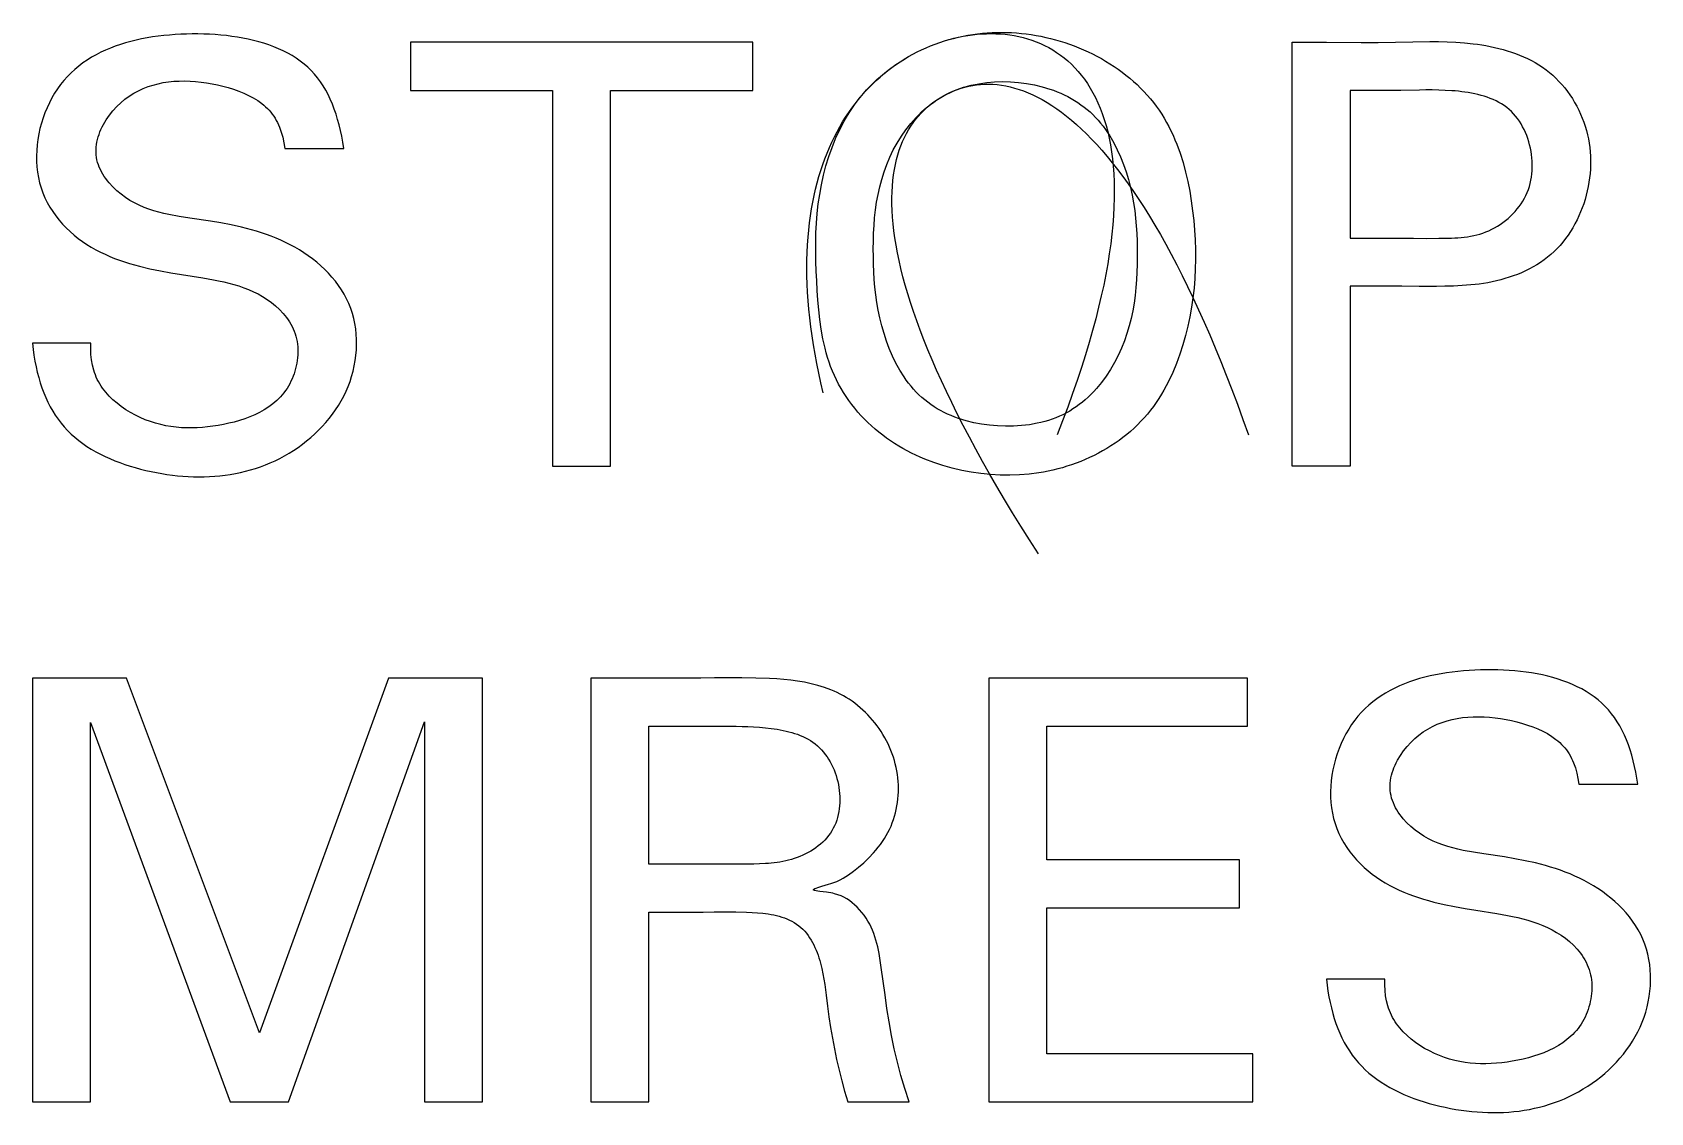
# Model space of a CAD drawing. Extents: x 430 to 1632, y -19 to 271.
# Drawn here: x 1230.46 to 1238.09, y 152.25 to 157.35 of the extents above; entities that cross this region are included whole.
import ezdxf

# ---------------------------------------------------------------- set-up
doc = ezdxf.new("R2010")
doc.units = 0
doc.header["$LTSCALE"] = 5
doc.header["$MEASUREMENT"] = 0
doc.layers.get('0').update_dxf_attribs({"linetype": 'CONTINUOUS'})

msp = doc.modelspace()

# ---------------------------------------------------------------- linework, layer by layer
at = {"linetype": 'Continuous'}
for p, q in [((1232.2402, 157.3024), (1232.2402, 157.0756)), ((1233.8547, 157.3024), (1232.2402, 157.3024)), ((1233.8547, 157.0756), (1233.8547, 157.3024)), ((1234.5897, 157.2348), (1234.6101, 157.2462)), ((1234.6725, 157.2765), (1234.6937, 157.2855)), ((1236.399, 155.3024), (1236.399, 157.3024)), ((1232.2402, 157.0756), (1232.9107, 157.0756)), ((1232.9107, 157.0756), (1232.9107, 155.3024)), ((1233.1842, 155.3024), (1233.1842, 157.0756)), ((1233.1842, 157.0756), (1233.8547, 157.0756)), ((1236.6726, 157.0756), (1236.6726, 156.3782)), ((1231.6477, 156.802), (1231.9256, 156.802)), ((1236.6726, 156.3782), (1236.7921, 156.3784)), ((1236.6726, 156.1514), (1236.6726, 155.3024)), ((1230.7321, 155.8821), (1230.4571, 155.8821)), ((1232.9107, 155.3024), (1233.1842, 155.3024)), ((1236.6726, 155.3024), (1236.399, 155.3024)), ((1230.4571, 154.3024), (1230.4571, 152.3024)), ((1230.9008, 154.3024), (1230.4571, 154.3024)), ((1231.5287, 152.6284), (1230.9008, 154.3024)), ((1232.1368, 154.3024), (1231.5287, 152.6284)), ((1232.5804, 154.3024), (1232.1368, 154.3024)), ((1232.5804, 152.3024), (1232.5804, 154.3024)), ((1233.0907, 154.3024), (1233.0907, 152.3024)), ((1233.1556, 154.3023), (1233.0907, 154.3024)), ((1233.4153, 154.3017), (1233.1556, 154.3023)), ((1234.9688, 154.3024), (1234.9688, 152.3024)), ((1236.1878, 154.3024), (1234.9688, 154.3024)), ((1236.1878, 154.0756), (1236.1878, 154.3024)), ((1230.7307, 152.3024), (1230.7307, 154.0926)), ((1230.7307, 154.0926), (1231.3898, 152.3024)), ((1231.6648, 152.3024), (1232.3069, 154.0954)), ((1232.3069, 154.0954), (1232.3069, 152.3024)), ((1233.3643, 153.425), (1233.3643, 154.0756)), ((1233.3643, 154.0756), (1233.5294, 154.0755)), ((1235.2424, 153.4448), (1235.2424, 154.0756)), ((1235.2424, 154.0756), (1236.1878, 154.0756)), ((1237.7512, 153.802), (1238.029, 153.802)), ((1236.1509, 153.4448), (1235.2424, 153.4448)), ((1236.1509, 153.218), (1236.1509, 153.4448)), ((1233.3643, 152.3024), (1233.3643, 153.1982)), ((1233.3643, 153.1982), (1233.5182, 153.198)), ((1235.2424, 152.5292), (1235.2424, 153.218)), ((1235.2424, 153.218), (1236.1509, 153.218)), ((1236.8356, 152.8821), (1236.5606, 152.8821)), ((1236.2133, 152.5292), (1235.2424, 152.5292)), ((1236.2133, 152.3024), (1236.2133, 152.5292)), ((1230.4571, 152.3024), (1230.7307, 152.3024)), ((1231.3898, 152.3024), (1231.6648, 152.3024)), ((1232.3069, 152.3024), (1232.5804, 152.3024)), ((1233.0907, 152.3024), (1233.3643, 152.3024)), ((1234.3026, 152.3038), (1234.5932, 152.3038)), ((1234.9688, 152.3024), (1236.2133, 152.3024))]:
    msp.add_line(p, q, dxfattribs=at)
for points in [[(1231.9256, 156.802), (1231.9211, 156.8308), (1231.916, 156.8588), (1231.9103, 156.8861), (1231.904, 156.9127), (1231.897, 156.9385), (1231.8894, 156.9635), (1231.8811, 156.9877), (1231.8721, 157.0111), (1231.8624, 157.0337), (1231.8519, 157.0555), (1231.8407, 157.0765), (1231.8286, 157.0967), (1231.8158, 157.116), (1231.8021, 157.1345), (1231.7875, 157.1521), (1231.7721, 157.1688), (1231.7558, 157.1847), (1231.7386, 157.1997), (1231.7205, 157.2138), (1231.7016, 157.2271), (1231.6819, 157.2395), (1231.6614, 157.2512), (1231.6403, 157.262), (1231.6185, 157.2721), (1231.596, 157.2814), (1231.573, 157.29), (1231.5494, 157.2978), (1231.5253, 157.3049), (1231.5007, 157.3114), (1231.4757, 157.3172), (1231.4504, 157.3223), (1231.4246, 157.3267), (1231.3986, 157.3306), (1231.3723, 157.3339), (1231.3458, 157.3365), (1231.3191, 157.3386), (1231.2922, 157.3402), (1231.2652, 157.3412), (1231.2382, 157.3417), (1231.2111, 157.3417), (1231.1841, 157.3412), (1231.1571, 157.3402), (1231.1302, 157.3387), (1231.1034, 157.3368), (1231.0767, 157.3343), (1231.0502, 157.3312), (1231.0239, 157.3276), (1230.9979, 157.3233), (1230.9721, 157.3185), (1230.9467, 157.313), (1230.9215, 157.3069), (1230.8968, 157.3001), (1230.8724, 157.2926), (1230.8484, 157.2843), (1230.825, 157.2754), (1230.802, 157.2657), (1230.7795, 157.2552), (1230.7576, 157.2439), (1230.7362, 157.2318), (1230.7155, 157.2189), (1230.6955, 157.2051), (1230.6761, 157.1905), (1230.6574, 157.1749), (1230.6395, 157.1585), (1230.6223, 157.141), (1230.6059, 157.1227), (1230.5904, 157.1034), (1230.5758, 157.0831), (1230.562, 157.0619), (1230.5492, 157.0399), (1230.5373, 157.0172), (1230.5264, 156.9939), (1230.5165, 156.97), (1230.5076, 156.9455), (1230.4998, 156.9207), (1230.493, 156.8954), (1230.4874, 156.8699), (1230.4829, 156.8442), (1230.4796, 156.8184), (1230.4774, 156.7925), (1230.4765, 156.7666), (1230.4768, 156.7408), (1230.4784, 156.7152), (1230.4813, 156.6898), (1230.4855, 156.6647), (1230.4911, 156.6401), (1230.4981, 156.6158), (1230.5064, 156.5922), (1230.5162, 156.5691), (1230.5273, 156.5467), (1230.5396, 156.5249), (1230.5531, 156.5038), (1230.5676, 156.4834), (1230.5832, 156.4637), (1230.5997, 156.4448), (1230.6171, 156.4267), (1230.6352, 156.4094), (1230.654, 156.393), (1230.6735, 156.3774), (1230.6934, 156.3627), (1230.7139, 156.3489), (1230.7347, 156.336), (1230.756, 156.3239), (1230.7777, 156.3126), (1230.7998, 156.3021), (1230.8222, 156.2922), (1230.845, 156.2831), (1230.8681, 156.2745), (1230.8914, 156.2666), (1230.9151, 156.2592), (1230.9389, 156.2523), (1230.963, 156.2459), (1231.0118, 156.2343), (1231.0611, 156.2242), (1231.1109, 156.2151), (1231.161, 156.2068), (1231.2612, 156.191), (1231.3108, 156.1823), (1231.3353, 156.1774), (1231.3597, 156.1721), (1231.3838, 156.1663), (1231.4077, 156.1598), (1231.4312, 156.1526), (1231.4544, 156.1446), (1231.4772, 156.1357), (1231.4996, 156.1258), (1231.5215, 156.1149), (1231.543, 156.1028), (1231.564, 156.0894), (1231.5843, 156.0748), (1231.6039, 156.0588), (1231.6225, 156.0416), (1231.6398, 156.0233), (1231.6479, 156.0137), (1231.6557, 156.0038), (1231.663, 155.9936), (1231.6698, 155.9831), (1231.6762, 155.9724), (1231.6821, 155.9614), (1231.6875, 155.9502), (1231.6923, 155.9387), (1231.6965, 155.927), (1231.7, 155.9151), (1231.703, 155.9029), (1231.7054, 155.8906), (1231.7072, 155.8781), (1231.7085, 155.8655), (1231.7091, 155.8528), (1231.7092, 155.84), (1231.7088, 155.8272), (1231.7078, 155.8143), (1231.7064, 155.8015), (1231.7043, 155.7888), (1231.7018, 155.7761), (1231.6988, 155.7635), (1231.6953, 155.751), (1231.6914, 155.7387), (1231.6869, 155.7266), (1231.6821, 155.7146), (1231.6767, 155.703), (1231.6709, 155.6916), (1231.6648, 155.6804), (1231.6581, 155.6697), (1231.6511, 155.6592), (1231.6437, 155.6492), (1231.6359, 155.6395), (1231.6278, 155.6302), (1231.6192, 155.6212), (1231.6104, 155.6126), (1231.5917, 155.5965), (1231.5719, 155.5817), (1231.5509, 155.5682), (1231.5291, 155.556), (1231.5064, 155.5448), (1231.483, 155.5348), (1231.459, 155.5259), (1231.4345, 155.5179), (1231.4096, 155.5108), (1231.3845, 155.5047), (1231.3592, 155.4993), (1231.334, 155.4947), (1231.3088, 155.4907), (1231.2837, 155.4875), (1231.2588, 155.4851), (1231.2339, 155.4834), (1231.2091, 155.4827), (1231.1844, 155.4828), (1231.1599, 155.4839), (1231.1354, 155.4859), (1231.1109, 155.489), (1231.0866, 155.4932), (1231.0623, 155.4985), (1231.0381, 155.505), (1231.0139, 155.5127), (1230.9899, 155.5216), (1230.9662, 155.5317), (1230.9428, 155.543), (1230.92, 155.5554), (1230.898, 155.5689)], [(1234.6101, 157.2461), (1234.6306, 157.2569), (1234.6515, 157.267), (1234.6725, 157.2765), (1234.6937, 157.2855), (1234.7152, 157.2938), (1234.7368, 157.3016), (1234.7586, 157.3088), (1234.7805, 157.3154), (1234.8027, 157.3214), (1234.8249, 157.3268), (1234.8473, 157.3316), (1234.8698, 157.3359), (1234.8924, 157.3395), (1234.9151, 157.3426), (1234.9379, 157.3451), (1234.9608, 157.3471), (1234.9837, 157.3484), (1235.0067, 157.3492), (1235.0297, 157.3494), (1235.0527, 157.3491), (1235.0758, 157.3481), (1235.0988, 157.3467), (1235.1219, 157.3446), (1235.1449, 157.342), (1235.1679, 157.3388), (1235.1908, 157.335), (1235.2137, 157.3307), (1235.2366, 157.3259), (1235.2593, 157.3205), (1235.282, 157.3145), (1235.3045, 157.3079), (1235.3269, 157.3009), (1235.3492, 157.2933), (1235.3713, 157.2851), (1235.3932, 157.2764), (1235.4149, 157.2672), (1235.4363, 157.2575), (1235.4575, 157.2473), (1235.4784, 157.2366), (1235.499, 157.2253), (1235.5193, 157.2136), (1235.5392, 157.2014), (1235.5588, 157.1887), (1235.578, 157.1755), (1235.5969, 157.1618), (1235.6152, 157.1477), (1235.6332, 157.1331), (1235.6506, 157.1181), (1235.6676, 157.1026), (1235.6841, 157.0867), (1235.7001, 157.0703), (1235.7155, 157.0535), (1235.7303, 157.0363), (1235.7445, 157.0186), (1235.7582, 157.0005), (1235.7712, 156.982), (1235.7836, 156.9632), (1235.7954, 156.9439), (1235.8067, 156.9243), (1235.8174, 156.9044), (1235.8275, 156.8842), (1235.8371, 156.8636), (1235.8462, 156.8428), (1235.8548, 156.8217), (1235.8705, 156.7787), (1235.8844, 156.7349), (1235.8965, 156.6904), (1235.9069, 156.6453), (1235.9159, 156.5997), (1235.9234, 156.5538), (1235.9295, 156.5078), (1235.9345, 156.4617), (1235.9384, 156.4157), (1235.9411, 156.3697), (1235.9426, 156.324), (1235.943, 156.2783), (1235.942, 156.2328), (1235.9397, 156.1874), (1235.9361, 156.1421), (1235.9311, 156.0971), (1235.9246, 156.0522), (1235.9167, 156.0074), (1235.9072, 155.9629), (1235.8962, 155.9185), (1235.8836, 155.8743), (1235.8693, 155.8305), (1235.8532, 155.787), (1235.8354, 155.7443), (1235.8156, 155.7025), (1235.805, 155.6819), (1235.7939, 155.6617), (1235.7823, 155.6418), (1235.7701, 155.6223), (1235.7574, 155.6031), (1235.7442, 155.5844), (1235.7304, 155.5661), (1235.7161, 155.5483), (1235.7012, 155.5309), (1235.6857, 155.5141), (1235.6697, 155.4977), (1235.6531, 155.4819), (1235.6361, 155.4666), (1235.6186, 155.4518), (1235.6007, 155.4375), (1235.5823, 155.4238), (1235.5635, 155.4106), (1235.5444, 155.3979), (1235.5248, 155.3858), (1235.505, 155.3742), (1235.4848, 155.3632), (1235.4644, 155.3527), (1235.4437, 155.3428), (1235.4227, 155.3335), (1235.4016, 155.3247), (1235.3802, 155.3165), (1235.3587, 155.3089), (1235.337, 155.3018), (1235.3151, 155.2953), (1235.2931, 155.2894), (1235.2709, 155.284), (1235.2487, 155.2792), (1235.2263, 155.2749), (1235.2039, 155.2712), (1235.1587, 155.2654), (1235.1133, 155.2617), (1235.0677, 155.2601), (1235.022, 155.2606), (1234.9764, 155.2631), (1234.9309, 155.2676), (1234.8856, 155.2741), (1234.8406, 155.2826), (1234.796, 155.293), (1234.7519, 155.3053), (1234.7084, 155.3195), (1234.6657, 155.3357), (1234.6447, 155.3446), (1234.6239, 155.354), (1234.6033, 155.3639), (1234.583, 155.3743), (1234.563, 155.3852), (1234.5433, 155.3967), (1234.5239, 155.4087), (1234.5048, 155.4213)], [(1234.7585, 157.3087), (1234.7804, 157.3152), (1234.8024, 157.321), (1234.8245, 157.3262), (1234.8466, 157.3308), (1234.8688, 157.3346), (1234.891, 157.3378), (1234.9132, 157.3403), (1234.9354, 157.3421), (1234.9575, 157.3432), (1234.9796, 157.3435), (1235.0016, 157.3432), (1235.0234, 157.342), (1235.0452, 157.3402), (1235.0668, 157.3375), (1235.0882, 157.3341), (1235.1094, 157.3299), (1235.1304, 157.3249), (1235.1511, 157.3191), (1235.1716, 157.3125), (1235.1919, 157.305), (1235.2118, 157.2967), (1235.2314, 157.2876), (1235.2506, 157.2776), (1235.2695, 157.2667), (1235.2879, 157.2549), (1235.306, 157.2423), (1235.3236, 157.2287), (1235.3408, 157.2143), (1235.3575, 157.1989), (1235.3737, 157.1826), (1235.3894, 157.1653), (1235.4045, 157.1471), (1235.4191, 157.128), (1235.4331, 157.1078), (1235.4465, 157.0867), (1235.4592, 157.0645), (1235.4713, 157.0414), (1235.4827, 157.0173), (1235.4935, 156.9921), (1235.5035, 156.9659), (1235.5127, 156.9386), (1235.5213, 156.9103), (1235.529, 156.8809), (1235.5359, 156.8504), (1235.542, 156.8189), (1235.5473, 156.7862), (1235.5517, 156.7524), (1235.5552, 156.7175), (1235.5578, 156.6815), (1235.5595, 156.6444), (1235.5602, 156.606), (1235.5599, 156.5666), (1235.5586, 156.5259), (1235.5563, 156.4841), (1235.553, 156.441), (1235.5486, 156.3968), (1235.5432, 156.3513), (1235.5366, 156.3047), (1235.5289, 156.2567), (1235.52, 156.2076), (1235.51, 156.1572), (1235.4988, 156.1055), (1235.4863, 156.0525), (1235.4727, 155.9983), (1235.4577, 155.9427), (1235.4415, 155.8859), (1235.424, 155.8277), (1235.4052, 155.7682), (1235.385, 155.7073), (1235.3635, 155.6451), (1235.3405, 155.5815), (1235.3162, 155.5166), (1235.2904, 155.4503)], [(1234.1872, 155.6492), (1234.1762, 155.6956), (1234.1662, 155.7413), (1234.157, 155.7864), (1234.1486, 155.8308), (1234.1411, 155.8745), (1234.1345, 155.9176), (1234.1287, 155.9599), (1234.1236, 156.0017), (1234.1194, 156.0427), (1234.116, 156.0831), (1234.1133, 156.1228), (1234.1114, 156.1618), (1234.1103, 156.2002), (1234.1099, 156.238), (1234.1102, 156.275), (1234.1113, 156.3114), (1234.113, 156.3472), (1234.1155, 156.3823), (1234.1186, 156.4168), (1234.1224, 156.4506), (1234.1269, 156.4837), (1234.132, 156.5162), (1234.1378, 156.5481), (1234.1442, 156.5793), (1234.1512, 156.6099), (1234.1588, 156.6398), (1234.167, 156.6691), (1234.1758, 156.6977), (1234.1851, 156.7258), (1234.195, 156.7531), (1234.2054, 156.7799), (1234.2164, 156.806), (1234.2279, 156.8314), (1234.2399, 156.8563), (1234.2525, 156.8805), (1234.2655, 156.9041), (1234.2789, 156.927), (1234.2929, 156.9494), (1234.3073, 156.9711), (1234.3221, 156.9922), (1234.3374, 157.0126), (1234.353, 157.0325), (1234.3691, 157.0517), (1234.3856, 157.0703), (1234.4025, 157.0883), (1234.4197, 157.1057), (1234.4373, 157.1225), (1234.4553, 157.1387), (1234.4736, 157.1542), (1234.4922, 157.1691), (1234.5111, 157.1835), (1234.5303, 157.1972), (1234.5499, 157.2103), (1234.5697, 157.2229), (1234.5897, 157.2348)], [(1234.5048, 155.4213), (1234.4861, 155.4343), (1234.4678, 155.448), (1234.4498, 155.4621), (1234.4322, 155.4769), (1234.415, 155.4921), (1234.3983, 155.5078), (1234.382, 155.524), (1234.3663, 155.5407), (1234.351, 155.5579), (1234.3362, 155.5755), (1234.322, 155.5935), (1234.3084, 155.6119), (1234.2954, 155.6307), (1234.2829, 155.6499), (1234.2711, 155.6694), (1234.26, 155.6893), (1234.2495, 155.7095), (1234.2397, 155.7301), (1234.2307, 155.7509), (1234.2223, 155.772), (1234.2147, 155.7934), (1234.2078, 155.815), (1234.2014, 155.8368), (1234.1957, 155.8588), (1234.1858, 155.9034), (1234.1779, 155.9486), (1234.1715, 155.9942), (1234.1665, 156.04), (1234.1625, 156.0859), (1234.1592, 156.1318), (1234.1563, 156.1776), (1234.154, 156.2231), (1234.1524, 156.2685), (1234.1516, 156.3138), (1234.1517, 156.3591), (1234.1528, 156.4042), (1234.1552, 156.4494), (1234.1588, 156.4946), (1234.1639, 156.5398), (1234.1705, 156.585), (1234.1787, 156.63), (1234.1886, 156.6748), (1234.2001, 156.7192), (1234.2135, 156.763), (1234.2287, 156.8061), (1234.2458, 156.8485), (1234.2551, 156.8693), (1234.2649, 156.8898), (1234.2752, 156.9101), (1234.286, 156.9301), (1234.2973, 156.9498), (1234.3092, 156.9692), (1234.3216, 156.9882), (1234.3345, 157.0069), (1234.348, 157.0252), (1234.3621, 157.0431), (1234.3767, 157.0606), (1234.3919, 157.0777), (1234.4076, 157.0944), (1234.4239, 157.1106), (1234.4406, 157.1264), (1234.4578, 157.1417), (1234.4755, 157.1565), (1234.4936, 157.1708), (1234.5122, 157.1847), (1234.5311, 157.1981), (1234.5503, 157.2109), (1234.57, 157.2232), (1234.5899, 157.235)], [(1236.399, 157.3024), (1236.4803, 157.3029), (1236.5616, 157.3027), (1236.7241, 157.3017)], [(1236.7241, 157.3017), (1236.8054, 157.3017), (1236.8866, 157.3026), (1236.9678, 157.3044), (1237.0491, 157.3056), (1237.0897, 157.3055), (1237.1303, 157.3047), (1237.1709, 157.303), (1237.2116, 157.3001), (1237.2522, 157.296), (1237.2726, 157.2934), (1237.2929, 157.2904), (1237.3132, 157.2869), (1237.3335, 157.2831), (1237.3538, 157.2787), (1237.3739, 157.2739), (1237.3939, 157.2687), (1237.4137, 157.2629), (1237.4333, 157.2565), (1237.4527, 157.2496), (1237.4719, 157.2422), (1237.4908, 157.2342), (1237.5093, 157.2255), (1237.5275, 157.2163), (1237.5454, 157.2064), (1237.5628, 157.1958), (1237.5798, 157.1846), (1237.5963, 157.1727), (1237.6123, 157.1601), (1237.6278, 157.1467), (1237.6428, 157.1327), (1237.6572, 157.1181), (1237.6711, 157.1029), (1237.6844, 157.0871), (1237.697, 157.0709), (1237.7091, 157.0541), (1237.7205, 157.0368), (1237.7312, 157.0191), (1237.7413, 157.0011), (1237.7507, 156.9827), (1237.7594, 156.9639), (1237.7674, 156.9449), (1237.7747, 156.9256), (1237.7812, 156.906), (1237.7869, 156.8863), (1237.7919, 156.8664), (1237.7962, 156.8464), (1237.7997, 156.8262), (1237.8024, 156.8059), (1237.8045, 156.7855), (1237.8058, 156.765), (1237.8064, 156.7445), (1237.8063, 156.7239), (1237.8055, 156.7033), (1237.804, 156.6828), (1237.8018, 156.6622), (1237.7989, 156.6418), (1237.7953, 156.6214), (1237.791, 156.6011), (1237.7861, 156.5809), (1237.7804, 156.5609), (1237.7742, 156.541), (1237.7672, 156.5214), (1237.7596, 156.502), (1237.7514, 156.4829), (1237.7425, 156.4641), (1237.7329, 156.4457), (1237.7228, 156.4277), (1237.712, 156.41), (1237.7005, 156.3929), (1237.6885, 156.3762), (1237.6758, 156.36), (1237.6626, 156.3444), (1237.6487, 156.3294), (1237.6343, 156.315), (1237.6192, 156.3013), (1237.6036, 156.2883), (1237.5874, 156.2759), (1237.5707, 156.2642), (1237.5535, 156.2532), (1237.5358, 156.2428), (1237.5178, 156.233), (1237.4993, 156.2239), (1237.4806, 156.2154), (1237.4615, 156.2075), (1237.4421, 156.2002), (1237.4225, 156.1935), (1237.4027, 156.1874), (1237.3828, 156.1818), (1237.3627, 156.1768), (1237.3425, 156.1723), (1237.3222, 156.1683), (1237.3019, 156.1648), (1237.2817, 156.1619), (1237.2614, 156.1594), (1237.2411, 156.1573), (1237.2006, 156.1542), (1237.1601, 156.1523), (1237.1196, 156.1513), (1237.079, 156.1507), (1236.9977, 156.1507), (1236.9164, 156.1513), (1236.8351, 156.1516), (1236.6726, 156.1514)], [(1230.4571, 155.8821), (1230.4605, 155.8535), (1230.4645, 155.8256), (1230.4691, 155.7984), (1230.4744, 155.7718), (1230.4803, 155.7459), (1230.4869, 155.7206), (1230.4942, 155.696), (1230.5021, 155.6721), (1230.5108, 155.6489), (1230.5202, 155.6263), (1230.5304, 155.6044), (1230.5413, 155.5832), (1230.553, 155.5627), (1230.5654, 155.5429), (1230.5787, 155.5238), (1230.5928, 155.5053), (1230.6077, 155.4876), (1230.6234, 155.4706), (1230.64, 155.4542), (1230.6575, 155.4386), (1230.6758, 155.4237), (1230.6948, 155.4095), (1230.7146, 155.3959), (1230.7351, 155.383), (1230.7562, 155.3708), (1230.7779, 155.3592), (1230.8001, 155.3483), (1230.8228, 155.338), (1230.846, 155.3283), (1230.8696, 155.3192), (1230.8935, 155.3107), (1230.9177, 155.3029), (1230.9422, 155.2956), (1230.9669, 155.2888), (1230.9918, 155.2827), (1231.0168, 155.2771), (1231.0419, 155.272), (1231.067, 155.2675), (1231.0921, 155.2636), (1231.1173, 155.2602), (1231.1424, 155.2573), (1231.1675, 155.2551), (1231.1926, 155.2535), (1231.2176, 155.2524), (1231.2426, 155.252), (1231.2675, 155.2522), (1231.2923, 155.2531), (1231.317, 155.2546), (1231.3417, 155.2568), (1231.3662, 155.2596), (1231.3905, 155.2632), (1231.4148, 155.2674), (1231.4388, 155.2724), (1231.4627, 155.2781), (1231.4865, 155.2845), (1231.51, 155.2917), (1231.5333, 155.2996), (1231.5565, 155.3083), (1231.5793, 155.3178), (1231.602, 155.3281), (1231.6243, 155.3391), (1231.6464, 155.351), (1231.6681, 155.3636), (1231.6894, 155.3769), (1231.7103, 155.391), (1231.7308, 155.4058), (1231.7507, 155.4213), (1231.7701, 155.4374), (1231.7889, 155.4543), (1231.8071, 155.4717), (1231.8246, 155.4898), (1231.8414, 155.5086), (1231.8576, 155.5279), (1231.8729, 155.5478), (1231.8874, 155.5683), (1231.9011, 155.5893), (1231.9139, 155.6109), (1231.9257, 155.633), (1231.9366, 155.6556), (1231.9465, 155.6787), (1231.9553, 155.7023), (1231.9631, 155.7263), (1231.9698, 155.7507), (1231.9754, 155.7754), (1231.9798, 155.8003), (1231.9831, 155.8254), (1231.9853, 155.8506), (1231.9863, 155.8758), (1231.9861, 155.9009), (1231.9846, 155.9259), (1231.982, 155.9508), (1231.9781, 155.9754), (1231.9729, 155.9997), (1231.9665, 156.0236), (1231.9588, 156.047), (1231.9497, 156.0699), (1231.9394, 156.0922), (1231.9278, 156.1139), (1231.915, 156.135), (1231.9011, 156.1555), (1231.8862, 156.1753), (1231.8703, 156.1945), (1231.8535, 156.213), (1231.8359, 156.2308), (1231.8175, 156.2479), (1231.7985, 156.2643), (1231.7788, 156.28), (1231.7585, 156.295), (1231.7378, 156.3092), (1231.7167, 156.3226), (1231.6952, 156.3352), (1231.6734, 156.3471), (1231.6514, 156.3582), (1231.6291, 156.3686), (1231.6066, 156.3783), (1231.5838, 156.3874), (1231.5608, 156.3958), (1231.5376, 156.4037), (1231.5142, 156.411), (1231.4907, 156.4178), (1231.4431, 156.4301), (1231.395, 156.4408), (1231.3464, 156.4502), (1231.2975, 156.4585), (1231.1991, 156.4732), (1231.1501, 156.4808), (1231.1014, 156.4897), (1231.0774, 156.495), (1231.0536, 156.5008), (1231.03, 156.5075), (1231.0067, 156.5151), (1230.9838, 156.5237), (1230.9612, 156.5334), (1230.939, 156.5443), (1230.9172, 156.5565), (1230.896, 156.5702), (1230.8753, 156.5854), (1230.8554, 156.602), (1230.8366, 156.6199), (1230.8192, 156.639), (1230.8111, 156.6489), (1230.8034, 156.6591), (1230.7962, 156.6695), (1230.7895, 156.6801), (1230.7834, 156.6909), (1230.7778, 156.702), (1230.7728, 156.7132), (1230.7684, 156.7245), (1230.7647, 156.7361), (1230.7618, 156.7477), (1230.7595, 156.7595), (1230.758, 156.7714), (1230.7573, 156.7833), (1230.7573, 156.7954), (1230.758, 156.8074), (1230.7594, 156.8195), (1230.7615, 156.8317), (1230.7642, 156.8437), (1230.7675, 156.8558), (1230.7714, 156.8678), (1230.7758, 156.8797), (1230.7808, 156.8915), (1230.7863, 156.9031), (1230.7923, 156.9146), (1230.8057, 156.9372), (1230.8207, 156.9588), (1230.8373, 156.9795), (1230.855, 156.9989), (1230.8739, 157.017), (1230.8937, 157.0336), (1230.9142, 157.0486), (1230.9354, 157.062), (1230.9572, 157.0739), (1230.9797, 157.0843), (1231.0027, 157.0933), (1231.0262, 157.1009), (1231.0502, 157.1071), (1231.0745, 157.1121), (1231.0993, 157.1159), (1231.1243, 157.1184), (1231.1497, 157.1198), (1231.1752, 157.1202), (1231.2009, 157.1194), (1231.2267, 157.1177), (1231.2526, 157.115), (1231.2785, 157.1114), (1231.3044, 157.107), (1231.3302, 157.1017), (1231.3559, 157.0957), (1231.3813, 157.0888), (1231.4062, 157.0811), (1231.4307, 157.0724), (1231.4544, 157.0628), (1231.4772, 157.0521), (1231.4991, 157.0403), (1231.5198, 157.0274), (1231.5393, 157.0134), (1231.5485, 157.0059), (1231.5574, 156.9981)], [(1235.2022, 154.8885), (1235.1601, 154.9545), (1235.1195, 155.0192), (1235.0804, 155.0828), (1235.0428, 155.1451), (1235.0066, 155.2063), (1234.972, 155.2663), (1234.9387, 155.3251), (1234.9069, 155.3828), (1234.8764, 155.4393), (1234.8474, 155.4947), (1234.8197, 155.549), (1234.7933, 155.6022), (1234.7683, 155.6543), (1234.7445, 155.7052), (1234.722, 155.7551), (1234.7008, 155.8039), (1234.6808, 155.8517), (1234.6621, 155.8983), (1234.6445, 155.944), (1234.6282, 155.9886), (1234.613, 156.0321), (1234.5989, 156.0747), (1234.5859, 156.1162), (1234.5741, 156.1567), (1234.5633, 156.1963), (1234.5536, 156.2348), (1234.545, 156.2724), (1234.5374, 156.309), (1234.5307, 156.3447), (1234.5251, 156.3794), (1234.5204, 156.4132), (1234.5167, 156.446), (1234.5139, 156.478), (1234.5121, 156.509), (1234.5111, 156.5391), (1234.5109, 156.5683), (1234.5117, 156.5967), (1234.5132, 156.6242), (1234.5156, 156.6508), (1234.5188, 156.6766), (1234.5227, 156.7015), (1234.5274, 156.7256), (1234.5328, 156.7489), (1234.5389, 156.7713), (1234.5457, 156.793), (1234.5532, 156.8138), (1234.5614, 156.8339), (1234.5702, 156.8532), (1234.5796, 156.8717), (1234.5896, 156.8895), (1234.6002, 156.9065), (1234.6113, 156.9228), (1234.623, 156.9383), (1234.6352, 156.9531), (1234.6479, 156.9672), (1234.6611, 156.9806), (1234.6747, 156.9934), (1234.6888, 157.0054), (1234.7033, 157.0167), (1234.7182, 157.0274), (1234.7335, 157.0375), (1234.7492, 157.0469), (1234.7652, 157.0556), (1234.7815, 157.0637), (1234.7981, 157.0712), (1234.815, 157.0781), (1234.8322, 157.0844), (1234.8496, 157.0901), (1234.8673, 157.0952), (1234.8851, 157.0998), (1234.9032, 157.1038), (1234.9214, 157.1072), (1234.9583, 157.1125), (1234.9956, 157.1156), (1235.0332, 157.1168), (1235.0709, 157.1159), (1235.1085, 157.1131), (1235.146, 157.1084), (1235.1831, 157.1016), (1235.2196, 157.0929), (1235.2554, 157.0821), (1235.273, 157.0759), (1235.2903, 157.0693), (1235.3074, 157.0621), (1235.3242, 157.0544), (1235.3407, 157.0461), (1235.3568, 157.0374), (1235.3726, 157.0281), (1235.388, 157.0183), (1235.403, 157.008), (1235.4176, 156.9971), (1235.4318, 156.9857), (1235.4455, 156.9738), (1235.4587, 156.9613), (1235.4715, 156.9483), (1235.4838, 156.9348), (1235.4956, 156.9209), (1235.507, 156.9065), (1235.5179, 156.8917), (1235.5284, 156.8765), (1235.5385, 156.861), (1235.5573, 156.8289), (1235.5744, 156.7956), (1235.5899, 156.7613), (1235.6039, 156.7262), (1235.6162, 156.6905), (1235.6271, 156.6544), (1235.6365, 156.618), (1235.6444, 156.5816), (1235.6511, 156.5453), (1235.6565, 156.509), (1235.6607, 156.4728), (1235.6639, 156.4366), (1235.6662, 156.4003), (1235.6677, 156.364), (1235.6685, 156.3277), (1235.6686, 156.2912), (1235.6681, 156.2547), (1235.667, 156.2181), (1235.665, 156.1815), (1235.6621, 156.1449), (1235.6582, 156.1084), (1235.6532, 156.0721), (1235.6469, 156.0359), (1235.6394, 155.9999), (1235.6304, 155.9642), (1235.6199, 155.9287), (1235.6078, 155.8936), (1235.5939, 155.8589), (1235.5784, 155.8248), (1235.5611, 155.7913), (1235.5422, 155.7587), (1235.5216, 155.7273), (1235.4994, 155.6971), (1235.4757, 155.6684), (1235.4632, 155.6547), (1235.4503, 155.6414), (1235.4371, 155.6286), (1235.4234, 155.6162), (1235.4094, 155.6044), (1235.395, 155.5931), (1235.3803, 155.5823), (1235.3652, 155.5722), (1235.3497, 155.5626), (1235.3339, 155.5537), (1235.3177, 155.5454), (1235.3011, 155.5378), (1235.2843, 155.5308), (1235.2672, 155.5244), (1235.2498, 155.5186), (1235.2321, 155.5133), (1235.2143, 155.5087), (1235.1962, 155.5046), (1235.1595, 155.4981), (1235.1223, 155.4938), (1235.0847, 155.4914), (1235.0469, 155.4909), (1235.009, 155.4923), (1234.9713, 155.4955), (1234.9339, 155.5006), (1234.897, 155.5077), (1234.8607, 155.5168), (1234.8252, 155.5279), (1234.8078, 155.5342), (1234.7907, 155.541), (1234.7739, 155.5484), (1234.7573, 155.5563), (1234.7411, 155.5647), (1234.7253, 155.5737), (1234.7098, 155.5832), (1234.6947, 155.5933), (1234.68, 155.6039), (1234.6658, 155.6151), (1234.652, 155.6268), (1234.6387, 155.6391), (1234.6258, 155.6519), (1234.6134, 155.6653), (1234.6015, 155.6792), (1234.59, 155.6935), (1234.579, 155.7083), (1234.5684, 155.7235), (1234.5486, 155.755), (1234.5304, 155.7879), (1234.5139, 155.822), (1234.499, 155.8569), (1234.4857, 155.8926), (1234.4739, 155.9288), (1234.4635, 155.9653), (1234.4545, 156.0019), (1234.4469, 156.0384), (1234.4405, 156.0747), (1234.4354, 156.1109), (1234.4313, 156.1471), (1234.4281, 156.1832), (1234.4259, 156.2193), (1234.4244, 156.2556), (1234.4236, 156.2919), (1234.4233, 156.3284), (1234.4237, 156.3649)], [(1234.4237, 156.3649), (1234.4248, 156.4016), (1234.4268, 156.4383), (1234.4298, 156.4749), (1234.4339, 156.5115), (1234.4391, 156.5479), (1234.4456, 156.5841), (1234.4535, 156.6201), (1234.463, 156.6558), (1234.474, 156.6911), (1234.4868, 156.726), (1234.5014, 156.7605), (1234.5178, 156.7943), (1234.536, 156.8273), (1234.5558, 156.8593), (1234.5773, 156.8901), (1234.6004, 156.9196), (1234.6251, 156.9476), (1234.638, 156.9609), (1234.6513, 156.9738), (1234.665, 156.9863), (1234.679, 156.9982), (1234.6934, 157.0097), (1234.7082, 157.0206), (1234.7233, 157.0309), (1234.7387, 157.0407), (1234.7545, 157.0498), (1234.7706, 157.0584), (1234.787, 157.0663), (1234.8038, 157.0735), (1234.8208, 157.08), (1234.8382, 157.0859), (1234.8559, 157.0909), (1234.8739, 157.0953), (1234.8922, 157.0988), (1234.9108, 157.1016), (1234.9296, 157.1035), (1234.9488, 157.1046), (1234.9682, 157.1048), (1234.9879, 157.1042), (1235.0078, 157.1026), (1235.028, 157.1001), (1235.0484, 157.0966), (1235.0691, 157.0922), (1235.0901, 157.0867), (1235.1112, 157.0803), (1235.1326, 157.0728), (1235.1542, 157.0642), (1235.1761, 157.0545), (1235.1981, 157.0438), (1235.2204, 157.0319), (1235.2429, 157.0188), (1235.2655, 157.0046), (1235.2884, 156.9892), (1235.3114, 156.9725), (1235.3346, 156.9547), (1235.358, 156.9355), (1235.3816, 156.9151), (1235.4053, 156.8933), (1235.4292, 156.8703), (1235.4533, 156.8458), (1235.4774, 156.82), (1235.5018, 156.7928), (1235.5262, 156.7642), (1235.5508, 156.7342), (1235.5756, 156.7027), (1235.6004, 156.6697), (1235.6254, 156.6352), (1235.6505, 156.5991), (1235.6756, 156.5615), (1235.7009, 156.5224), (1235.7263, 156.4816), (1235.7517, 156.4393), (1235.7773, 156.3952), (1235.8029, 156.3496), (1235.8286, 156.3022), (1235.8544, 156.2532), (1235.8802, 156.2024), (1235.906, 156.1498), (1235.932, 156.0955), (1235.9579, 156.0394), (1235.984, 155.9815), (1236.01, 155.9218), (1236.0361, 155.8602), (1236.0622, 155.7967), (1236.0883, 155.7313), (1236.1144, 155.6639), (1236.1405, 155.5947), (1236.1667, 155.5234), (1236.1928, 155.4502)], [(1236.9115, 157.0758), (1236.8521, 157.0752), (1236.7923, 157.0752), (1236.7324, 157.0754), (1236.6726, 157.0756)], [(1236.7921, 156.3784), (1236.8519, 156.3784), (1236.9116, 156.3781), (1236.9713, 156.3776), (1237.031, 156.3773), (1237.0909, 156.3775), (1237.1208, 156.3781), (1237.1509, 156.379), (1237.1659, 156.3796), (1237.1809, 156.3805), (1237.1958, 156.3817), (1237.2107, 156.3832), (1237.2256, 156.3851), (1237.2404, 156.3875), (1237.2551, 156.3903), (1237.2697, 156.3937), (1237.2841, 156.3977), (1237.2985, 156.4023), (1237.3127, 156.4076), (1237.3267, 156.4135), (1237.3406, 156.4201), (1237.3541, 156.4273), (1237.3675, 156.4351), (1237.3805, 156.4434), (1237.3931, 156.4524), (1237.4055, 156.4618), (1237.4174, 156.4717), (1237.4288, 156.4822), (1237.4399, 156.4931), (1237.4504, 156.5044), (1237.4604, 156.5161), (1237.4698, 156.5283), (1237.4787, 156.5408), (1237.4869, 156.5536), (1237.4945, 156.5668), (1237.5014, 156.5803), (1237.5075, 156.5941), (1237.513, 156.6081), (1237.5177, 156.6224), (1237.5217, 156.6368), (1237.525, 156.6515), (1237.5277, 156.6663), (1237.5296, 156.6813), (1237.5309, 156.6964), (1237.5316, 156.7115), (1237.5316, 156.7268), (1237.531, 156.742), (1237.5298, 156.7573), (1237.528, 156.7726), (1237.5256, 156.7878), (1237.5227, 156.803), (1237.5191, 156.818), (1237.515, 156.833), (1237.5104, 156.8478), (1237.5051, 156.8623), (1237.4994, 156.8766), (1237.493, 156.8905), (1237.4861, 156.9041), (1237.4786, 156.9174), (1237.4706, 156.9301), (1237.462, 156.9424), (1237.4529, 156.9542), (1237.4432, 156.9654), (1237.433, 156.9759), (1237.4222, 156.9858), (1237.4109, 156.9951), (1237.3991, 157.0037), (1237.3868, 157.0117), (1237.3741, 157.019), (1237.361, 157.0258), (1237.3475, 157.0321), (1237.3336, 157.0378), (1237.3194, 157.0431), (1237.305, 157.0478), (1237.2903, 157.0521), (1237.2753, 157.0559), (1237.2602, 157.0594), (1237.2449, 157.0624), (1237.2295, 157.0651), (1237.214, 157.0675), (1237.1985, 157.0695), (1237.1829, 157.0713), (1237.1672, 157.0728), (1237.1517, 157.074), (1237.1207, 157.0758), (1237.0901, 157.077), (1237.0599, 157.0775), (1237.03, 157.0776), (1237.0003, 157.0773), (1236.9115, 157.0758)], [(1231.5574, 156.9981), (1231.5658, 156.9899), (1231.5739, 156.9815), (1231.5815, 156.9727), (1231.5887, 156.9636), (1231.5955, 156.9541), (1231.6018, 156.9443), (1231.6077, 156.9342), (1231.6131, 156.9237), (1231.6182, 156.913), (1231.6229, 156.9019), (1231.6312, 156.8787), (1231.638, 156.8543), (1231.6435, 156.8288), (1231.6477, 156.802)], [(1230.898, 155.5689), (1230.8767, 155.5835), (1230.8564, 155.599), (1230.8373, 155.6156), (1230.8194, 155.6331), (1230.803, 155.6515), (1230.7881, 155.6708), (1230.7813, 155.6807), (1230.7749, 155.6909), (1230.769, 155.7013), (1230.7635, 155.7119), (1230.7586, 155.7226), (1230.7541, 155.7336), (1230.7501, 155.7448), (1230.7465, 155.7562), (1230.7406, 155.7796), (1230.7363, 155.8038), (1230.7335, 155.829), (1230.7321, 155.8551), (1230.7321, 155.8821)], [(1238.029, 153.802), (1238.0245, 153.8308), (1238.0195, 153.8588), (1238.0138, 153.8861), (1238.0075, 153.9127), (1238.0005, 153.9385), (1237.9929, 153.9635), (1237.9846, 153.9877), (1237.9756, 154.0111), (1237.9659, 154.0337), (1237.9554, 154.0555), (1237.9441, 154.0765), (1237.9321, 154.0967), (1237.9192, 154.116), (1237.9055, 154.1345), (1237.891, 154.1521), (1237.8756, 154.1688), (1237.8593, 154.1847), (1237.842, 154.1997), (1237.824, 154.2138), (1237.8051, 154.2271), (1237.7854, 154.2395), (1237.7649, 154.2512), (1237.7438, 154.262), (1237.7219, 154.2721), (1237.6995, 154.2814), (1237.6764, 154.29), (1237.6529, 154.2978), (1237.6288, 154.3049), (1237.6042, 154.3114), (1237.5792, 154.3172), (1237.5538, 154.3223), (1237.5281, 154.3267), (1237.5021, 154.3306), (1237.4758, 154.3339), (1237.4493, 154.3365), (1237.4225, 154.3386), (1237.3957, 154.3402), (1237.3687, 154.3412), (1237.3417, 154.3417), (1237.3146, 154.3417), (1237.2876, 154.3412), (1237.2606, 154.3402), (1237.2336, 154.3387), (1237.2068, 154.3368), (1237.1802, 154.3343), (1237.1537, 154.3312), (1237.1274, 154.3276), (1237.1014, 154.3233), (1237.0756, 154.3185), (1237.0501, 154.313), (1237.025, 154.3069), (1237.0002, 154.3001), (1236.9759, 154.2926), (1236.9519, 154.2843), (1236.9284, 154.2754), (1236.9054, 154.2657), (1236.883, 154.2552), (1236.861, 154.2439), (1236.8397, 154.2318), (1236.819, 154.2189), (1236.7989, 154.2051), (1236.7795, 154.1905), (1236.7609, 154.1749), (1236.7429, 154.1585), (1236.7258, 154.141), (1236.7094, 154.1227), (1236.6939, 154.1034), (1236.6793, 154.0831), (1236.6655, 154.0619), (1236.6527, 154.0399), (1236.6408, 154.0172), (1236.6299, 153.9939), (1236.62, 153.97), (1236.6111, 153.9455), (1236.6032, 153.9207), (1236.5965, 153.8954), (1236.5909, 153.8699), (1236.5864, 153.8442), (1236.583, 153.8184), (1236.5809, 153.7925), (1236.58, 153.7666), (1236.5803, 153.7408), (1236.5819, 153.7152), (1236.5848, 153.6898), (1236.589, 153.6647), (1236.5946, 153.6401), (1236.6015, 153.6158), (1236.6099, 153.5922), (1236.6197, 153.5691), (1236.6307, 153.5467), (1236.6431, 153.5249), (1236.6565, 153.5038), (1236.6711, 153.4834), (1236.6867, 153.4637), (1236.7032, 153.4448), (1236.7206, 153.4267), (1236.7387, 153.4094), (1236.7575, 153.393), (1236.7769, 153.3774), (1236.7969, 153.3627), (1236.8173, 153.3489), (1236.8382, 153.336), (1236.8595, 153.3239), (1236.8812, 153.3126), (1236.9033, 153.3021), (1236.9257, 153.2922), (1236.9485, 153.2831), (1236.9715, 153.2745), (1236.9949, 153.2666), (1237.0185, 153.2592), (1237.0424, 153.2523), (1237.0665, 153.2459), (1237.1152, 153.2343), (1237.1646, 153.2242), (1237.2144, 153.2151), (1237.2645, 153.2068), (1237.3646, 153.191), (1237.4143, 153.1823), (1237.4388, 153.1774), (1237.4632, 153.1721), (1237.4873, 153.1663), (1237.5111, 153.1598), (1237.5347, 153.1526), (1237.5578, 153.1446), (1237.5807, 153.1357), (1237.6031, 153.1258), (1237.625, 153.1149), (1237.6465, 153.1028), (1237.6674, 153.0894), (1237.6878, 153.0748), (1237.7074, 153.0588), (1237.7259, 153.0416), (1237.7433, 153.0233), (1237.7514, 153.0137), (1237.7591, 153.0038), (1237.7665, 152.9936), (1237.7733, 152.9831), (1237.7797, 152.9724), (1237.7856, 152.9614), (1237.7909, 152.9502), (1237.7957, 152.9387), (1237.7999, 152.927), (1237.8035, 152.9151), (1237.8065, 152.9029), (1237.8089, 152.8906), (1237.8107, 152.8781), (1237.8119, 152.8655), (1237.8126, 152.8528), (1237.8127, 152.84), (1237.8123, 152.8272), (1237.8113, 152.8143), (1237.8098, 152.8015), (1237.8078, 152.7888), (1237.8053, 152.7761), (1237.8023, 152.7635), (1237.7988, 152.751), (1237.7948, 152.7387), (1237.7904, 152.7266), (1237.7855, 152.7146), (1237.7802, 152.703), (1237.7744, 152.6916), (1237.7682, 152.6804), (1237.7616, 152.6697), (1237.7546, 152.6592), (1237.7472, 152.6492), (1237.7394, 152.6395), (1237.7312, 152.6302), (1237.7227, 152.6212), (1237.7139, 152.6126), (1237.6952, 152.5965), (1237.6753, 152.5817), (1237.6544, 152.5682), (1237.6326, 152.556), (1237.6099, 152.5448), (1237.5864, 152.5348), (1237.5624, 152.5259), (1237.5379, 152.5179), (1237.5131, 152.5108), (1237.488, 152.5047), (1237.4627, 152.4993), (1237.4374, 152.4947), (1237.4123, 152.4907), (1237.3872, 152.4875), (1237.3622, 152.4851), (1237.3374, 152.4834), (1237.3126, 152.4827), (1237.2879, 152.4828), (1237.2633, 152.4839), (1237.2388, 152.4859), (1237.2144, 152.489), (1237.1901, 152.4932), (1237.1658, 152.4985), (1237.1416, 152.505), (1237.1174, 152.5127), (1237.0934, 152.5216), (1237.0696, 152.5317), (1237.0463, 152.543), (1237.0235, 152.5554), (1237.0014, 152.5689)], [(1234.2124, 153.3296), (1234.2229, 153.3329), (1234.2329, 153.3363), (1234.2423, 153.3397), (1234.251, 153.3432), (1234.2668, 153.3504), (1234.281, 153.3578), (1234.2939, 153.3655), (1234.306, 153.3737), (1234.3297, 153.3912), (1234.3538, 153.4105), (1234.378, 153.4315), (1234.4018, 153.4541), (1234.4248, 153.4783), (1234.4359, 153.4909), (1234.4466, 153.5039), (1234.4569, 153.5173), (1234.4666, 153.5309), (1234.4759, 153.5449), (1234.4846, 153.5592), (1234.4926, 153.5739), (1234.5001, 153.5888), (1234.5069, 153.6039), (1234.5131, 153.6193), (1234.5187, 153.6349), (1234.5237, 153.6507), (1234.528, 153.6667), (1234.5318, 153.6829), (1234.535, 153.6991), (1234.5376, 153.7155), (1234.5396, 153.732), (1234.5409, 153.7486), (1234.5418, 153.7652), (1234.542, 153.7818), (1234.5416, 153.7985), (1234.5407, 153.8151), (1234.5391, 153.8317), (1234.537, 153.8483), (1234.5343, 153.8647), (1234.5311, 153.8811), (1234.5273, 153.8974), (1234.5229, 153.9135), (1234.5179, 153.9295), (1234.5125, 153.9453), (1234.5065, 153.9609), (1234.4999, 153.9764), (1234.4929, 153.9916), (1234.4854, 154.0066), (1234.4774, 154.0213), (1234.469, 154.0358), (1234.4601, 154.05), (1234.4508, 154.0639), (1234.441, 154.0775), (1234.4309, 154.0908), (1234.4203, 154.1037), (1234.4094, 154.1163), (1234.3981, 154.1285), (1234.3864, 154.1404), (1234.3744, 154.1518), (1234.3621, 154.1628), (1234.3495, 154.1734), (1234.3366, 154.1835), (1234.3233, 154.1932), (1234.3098, 154.2024), (1234.2961, 154.2111), (1234.2821, 154.2193), (1234.2678, 154.227), (1234.2534, 154.2342), (1234.2387, 154.2409), (1234.2238, 154.2472), (1234.1935, 154.2584), (1234.1625, 154.268), (1234.131, 154.2761), (1234.0989, 154.2828), (1234.0665, 154.2883), (1234.0337, 154.2926), (1234.0008, 154.2961), (1233.9677, 154.2987), (1233.9346, 154.3006), (1233.8686, 154.3028), (1233.8033, 154.3037), (1233.7385, 154.3037), (1233.6739, 154.3032), (1233.6094, 154.3024), (1233.5449, 154.3019), (1233.4801, 154.3017), (1233.4153, 154.3017)], [(1236.5606, 152.8821), (1236.564, 152.8535), (1236.568, 152.8256), (1236.5726, 152.7984), (1236.5779, 152.7718), (1236.5838, 152.7459), (1236.5904, 152.7206), (1236.5977, 152.696), (1236.6056, 152.6721), (1236.6143, 152.6489), (1236.6237, 152.6263), (1236.6339, 152.6044), (1236.6448, 152.5832), (1236.6564, 152.5627), (1236.6689, 152.5429), (1236.6822, 152.5238), (1236.6962, 152.5053), (1236.7111, 152.4876), (1236.7269, 152.4706), (1236.7435, 152.4542), (1236.761, 152.4386), (1236.7792, 152.4237), (1236.7983, 152.4095), (1236.8181, 152.3959), (1236.8385, 152.383), (1236.8596, 152.3708), (1236.8813, 152.3592), (1236.9036, 152.3483), (1236.9263, 152.338), (1236.9495, 152.3283), (1236.973, 152.3192), (1236.997, 152.3107), (1237.0212, 152.3029), (1237.0457, 152.2956), (1237.0704, 152.2888), (1237.0953, 152.2827), (1237.1203, 152.2771), (1237.1454, 152.272), (1237.1705, 152.2675), (1237.1956, 152.2636), (1237.2207, 152.2602), (1237.2459, 152.2573), (1237.271, 152.2551), (1237.296, 152.2535), (1237.3211, 152.2524), (1237.346, 152.252), (1237.3709, 152.2522), (1237.3958, 152.2531), (1237.4205, 152.2546), (1237.4451, 152.2568), (1237.4696, 152.2596), (1237.494, 152.2632), (1237.5182, 152.2674), (1237.5423, 152.2724), (1237.5662, 152.2781), (1237.59, 152.2845), (1237.6135, 152.2917), (1237.6368, 152.2996), (1237.6599, 152.3083), (1237.6828, 152.3178), (1237.7055, 152.3281), (1237.7278, 152.3391), (1237.7499, 152.351), (1237.7716, 152.3636), (1237.7929, 152.3769), (1237.8138, 152.391), (1237.8342, 152.4058), (1237.8542, 152.4213), (1237.8736, 152.4374), (1237.8924, 152.4543), (1237.9106, 152.4717), (1237.9281, 152.4898), (1237.9449, 152.5086), (1237.961, 152.5279), (1237.9764, 152.5478), (1237.9909, 152.5683), (1238.0045, 152.5893), (1238.0173, 152.6109), (1238.0292, 152.633), (1238.0401, 152.6556), (1238.05, 152.6787), (1238.0588, 152.7023), (1238.0666, 152.7263), (1238.0733, 152.7507), (1238.0788, 152.7754), (1238.0833, 152.8003), (1238.0866, 152.8254), (1238.0888, 152.8506), (1238.0897, 152.8758), (1238.0895, 152.9009), (1238.0881, 152.9259), (1238.0855, 152.9508), (1238.0816, 152.9754), (1238.0764, 152.9997), (1238.07, 153.0236), (1238.0622, 153.047), (1238.0532, 153.0699), (1238.0428, 153.0922), (1238.0312, 153.1139), (1238.0185, 153.135), (1238.0046, 153.1555), (1237.9897, 153.1753), (1237.9738, 153.1945), (1237.957, 153.213), (1237.9394, 153.2308), (1237.921, 153.2479), (1237.9019, 153.2643), (1237.8822, 153.28), (1237.862, 153.295), (1237.8413, 153.3092), (1237.8201, 153.3226), (1237.7987, 153.3352), (1237.7769, 153.3471), (1237.7549, 153.3582), (1237.7326, 153.3686), (1237.71, 153.3783), (1237.6873, 153.3874), (1237.6643, 153.3958), (1237.6411, 153.4037), (1237.6177, 153.411), (1237.5942, 153.4178), (1237.5466, 153.4301), (1237.4984, 153.4408), (1237.4499, 153.4502), (1237.401, 153.4585), (1237.3026, 153.4732), (1237.2535, 153.4808), (1237.2049, 153.4897), (1237.1809, 153.495), (1237.157, 153.5008), (1237.1335, 153.5075), (1237.1102, 153.5151), (1237.0872, 153.5237), (1237.0646, 153.5334), (1237.0425, 153.5443), (1237.0207, 153.5565), (1236.9994, 153.5702), (1236.9787, 153.5854), (1236.9589, 153.602), (1236.9401, 153.6199), (1236.9227, 153.639), (1236.9146, 153.6489), (1236.9069, 153.6591), (1236.8997, 153.6695), (1236.893, 153.6801), (1236.8868, 153.6909), (1236.8812, 153.702), (1236.8763, 153.7132), (1236.8719, 153.7245), (1236.8682, 153.7361), (1236.8652, 153.7477), (1236.863, 153.7595), (1236.8615, 153.7714), (1236.8608, 153.7833), (1236.8608, 153.7954), (1236.8615, 153.8074), (1236.8629, 153.8195), (1236.865, 153.8317), (1236.8676, 153.8437), (1236.871, 153.8558), (1236.8748, 153.8678), (1236.8793, 153.8797), (1236.8843, 153.8915), (1236.8898, 153.9031), (1236.8958, 153.9146), (1236.9092, 153.9372), (1236.9242, 153.9588), (1236.9407, 153.9795), (1236.9585, 153.9989), (1236.9774, 154.017), (1236.9971, 154.0336), (1237.0176, 154.0486), (1237.0388, 154.062), (1237.0607, 154.0739), (1237.0832, 154.0843), (1237.1062, 154.0933), (1237.1297, 154.1009), (1237.1536, 154.1071), (1237.178, 154.1121), (1237.2028, 154.1159), (1237.2278, 154.1184), (1237.2531, 154.1198), (1237.2787, 154.1202), (1237.3044, 154.1194), (1237.3302, 154.1177), (1237.3561, 154.115), (1237.382, 154.1114), (1237.4079, 154.107), (1237.4337, 154.1017), (1237.4594, 154.0957), (1237.4848, 154.0888), (1237.5097, 154.0811), (1237.5341, 154.0724), (1237.5578, 154.0628), (1237.5807, 154.0521), (1237.6026, 154.0403), (1237.6233, 154.0274), (1237.6428, 154.0134), (1237.652, 154.0059), (1237.6608, 153.9981)], [(1233.5294, 154.0755), (1233.5845, 154.0756), (1233.6396, 154.0759), (1233.6947, 154.0761), (1233.7497, 154.0758), (1233.7771, 154.0754), (1233.8044, 154.0748), (1233.8317, 154.0739), (1233.8591, 154.0726), (1233.8866, 154.0707), (1233.9142, 154.0683), (1233.9421, 154.065), (1233.956, 154.0631), (1233.97, 154.061), (1233.984, 154.0586), (1233.9979, 154.0558), (1234.0117, 154.0528), (1234.0255, 154.0495), (1234.039, 154.0457), (1234.0524, 154.0416), (1234.0656, 154.0371), (1234.0786, 154.0321), (1234.0913, 154.0267), (1234.1037, 154.0208), (1234.1157, 154.0144), (1234.1274, 154.0074), (1234.1387, 153.9999), (1234.1496, 153.9917), (1234.16, 153.983), (1234.17, 153.9737), (1234.1795, 153.9639), (1234.1885, 153.9535), (1234.1971, 153.9427), (1234.2051, 153.9314), (1234.2128, 153.9197), (1234.2199, 153.9075), (1234.2265, 153.8951), (1234.2326, 153.8823), (1234.2383, 153.8692), (1234.2434, 153.8558), (1234.248, 153.8422), (1234.2521, 153.8284), (1234.2557, 153.8145), (1234.2587, 153.8003), (1234.2612, 153.7861), (1234.2632, 153.7718), (1234.2646, 153.7575), (1234.2655, 153.7431), (1234.2658, 153.7288), (1234.2655, 153.7145), (1234.2646, 153.7003), (1234.2631, 153.6862), (1234.261, 153.6723), (1234.2582, 153.6585), (1234.2549, 153.645), (1234.2509, 153.6317), (1234.2462, 153.6187), (1234.2409, 153.6061), (1234.2349, 153.5938), (1234.2282, 153.5818), (1234.2208, 153.5703), (1234.2127, 153.5592), (1234.204, 153.5486), (1234.1948, 153.5383), (1234.1849, 153.5286), (1234.1745, 153.5192), (1234.1637, 153.5104), (1234.1524, 153.5019), (1234.1407, 153.494), (1234.1287, 153.4864), (1234.1163, 153.4794), (1234.1036, 153.4728), (1234.0907, 153.4666), (1234.0776, 153.461), (1234.0643, 153.4558), (1234.0509, 153.4511), (1234.0374, 153.4469), (1234.0239, 153.4431), (1234.0103, 153.4398), (1233.9967, 153.437), (1233.9831, 153.4345), (1233.9694, 153.4324), (1233.9557, 153.4307), (1233.9421, 153.4293), (1233.9284, 153.4281), (1233.9146, 153.4272), (1233.8872, 153.4259), (1233.8597, 153.4252), (1233.8046, 153.4246), (1233.7496, 153.4245), (1233.6945, 153.4246), (1233.5844, 153.425)], [(1237.6608, 153.9981), (1237.6693, 153.9899), (1237.6774, 153.9815), (1237.685, 153.9727), (1237.6922, 153.9636), (1237.6989, 153.9541), (1237.7052, 153.9443), (1237.7111, 153.9342), (1237.7166, 153.9237), (1237.7217, 153.913), (1237.7264, 153.9019), (1237.7346, 153.8787), (1237.7415, 153.8543), (1237.747, 153.8288), (1237.7512, 153.802)], [(1233.5844, 153.425), (1233.5294, 153.4251), (1233.3643, 153.425)], [(1234.1712, 153.2959), (1234.1621, 153.2971), (1234.1542, 153.2984), (1234.1478, 153.2998), (1234.1453, 153.3005), (1234.1433, 153.3013), (1234.1419, 153.3021), (1234.1411, 153.303), (1234.1408, 153.3039), (1234.1412, 153.3049), (1234.1422, 153.3059), (1234.1437, 153.307), (1234.1482, 153.3093), (1234.1544, 153.3118), (1234.1621, 153.3144), (1234.1709, 153.3172), (1234.1807, 153.3202), (1234.2124, 153.3296)], [(1234.5932, 152.3038), (1234.5728, 152.3656), (1234.5539, 152.4277), (1234.5451, 152.4589), (1234.5368, 152.4902), (1234.529, 152.5216), (1234.5218, 152.553), (1234.509, 152.6162), (1234.4978, 152.6798), (1234.488, 152.7437), (1234.4789, 152.808), (1234.4701, 152.8726), (1234.4611, 152.9376), (1234.4563, 152.9702), (1234.4508, 153.0027), (1234.4442, 153.0347), (1234.4361, 153.0663), (1234.4314, 153.0818), (1234.4261, 153.0972), (1234.4202, 153.1123), (1234.4136, 153.1271), (1234.4064, 153.1417), (1234.3984, 153.156), (1234.3896, 153.1699), (1234.38, 153.1835), (1234.3697, 153.1967), (1234.3587, 153.2093), (1234.3473, 153.2212), (1234.3354, 153.2325), (1234.3232, 153.2428), (1234.3107, 153.2523), (1234.2981, 153.2608), (1234.2852, 153.2682), (1234.2716, 153.2747), (1234.2569, 153.2803), (1234.2407, 153.285), (1234.2318, 153.287), (1234.2225, 153.2888), (1234.2125, 153.2905), (1234.2021, 153.292), (1234.1712, 153.2959)], [(1233.5182, 153.198), (1233.5695, 153.1981), (1233.6208, 153.1984), (1233.6722, 153.1988), (1233.7235, 153.199), (1233.7748, 153.1988), (1233.826, 153.1979), (1233.8515, 153.197), (1233.8771, 153.1955), (1233.9026, 153.1932), (1233.9154, 153.1917), (1233.9282, 153.1898), (1233.941, 153.1876), (1233.9538, 153.1851), (1233.9666, 153.1821), (1233.9793, 153.1787), (1233.9918, 153.1749), (1234.0042, 153.1707), (1234.0163, 153.1659), (1234.0282, 153.1607), (1234.0397, 153.1549), (1234.0509, 153.1486), (1234.0616, 153.1417), (1234.0719, 153.1341), (1234.0817, 153.126), (1234.0909, 153.1173), (1234.0997, 153.108), (1234.108, 153.0982), (1234.1157, 153.0879), (1234.123, 153.0772), (1234.1299, 153.0661), (1234.1364, 153.0547), (1234.1424, 153.0431), (1234.148, 153.0312), (1234.1532, 153.0191), (1234.1581, 153.007), (1234.1626, 152.9947), (1234.1667, 152.9824), (1234.1706, 152.97), (1234.1741, 152.9576), (1234.1774, 152.9451), (1234.1804, 152.9326), (1234.1858, 152.9075), (1234.1903, 152.8823), (1234.1943, 152.857), (1234.1978, 152.8316), (1234.201, 152.8061), (1234.2072, 152.7551), (1234.214, 152.7042), (1234.2218, 152.6535), (1234.2304, 152.6029), (1234.24, 152.5525), (1234.2506, 152.5023), (1234.2622, 152.4524), (1234.2747, 152.4026), (1234.2882, 152.3531), (1234.3026, 152.3038)], [(1237.0014, 152.5689), (1236.9802, 152.5835), (1236.9599, 152.599), (1236.9408, 152.6156), (1236.9229, 152.6331), (1236.9064, 152.6515), (1236.8915, 152.6708), (1236.8847, 152.6807), (1236.8784, 152.6909), (1236.8724, 152.7013), (1236.867, 152.7119), (1236.8621, 152.7226), (1236.8576, 152.7336), (1236.8535, 152.7448), (1236.8499, 152.7562), (1236.844, 152.7796), (1236.8397, 152.8038), (1236.837, 152.829), (1236.8356, 152.8551), (1236.8356, 152.8821)]]:
    msp.add_lwpolyline(points, dxfattribs=at)

doc.saveas('drawing.dxf')
